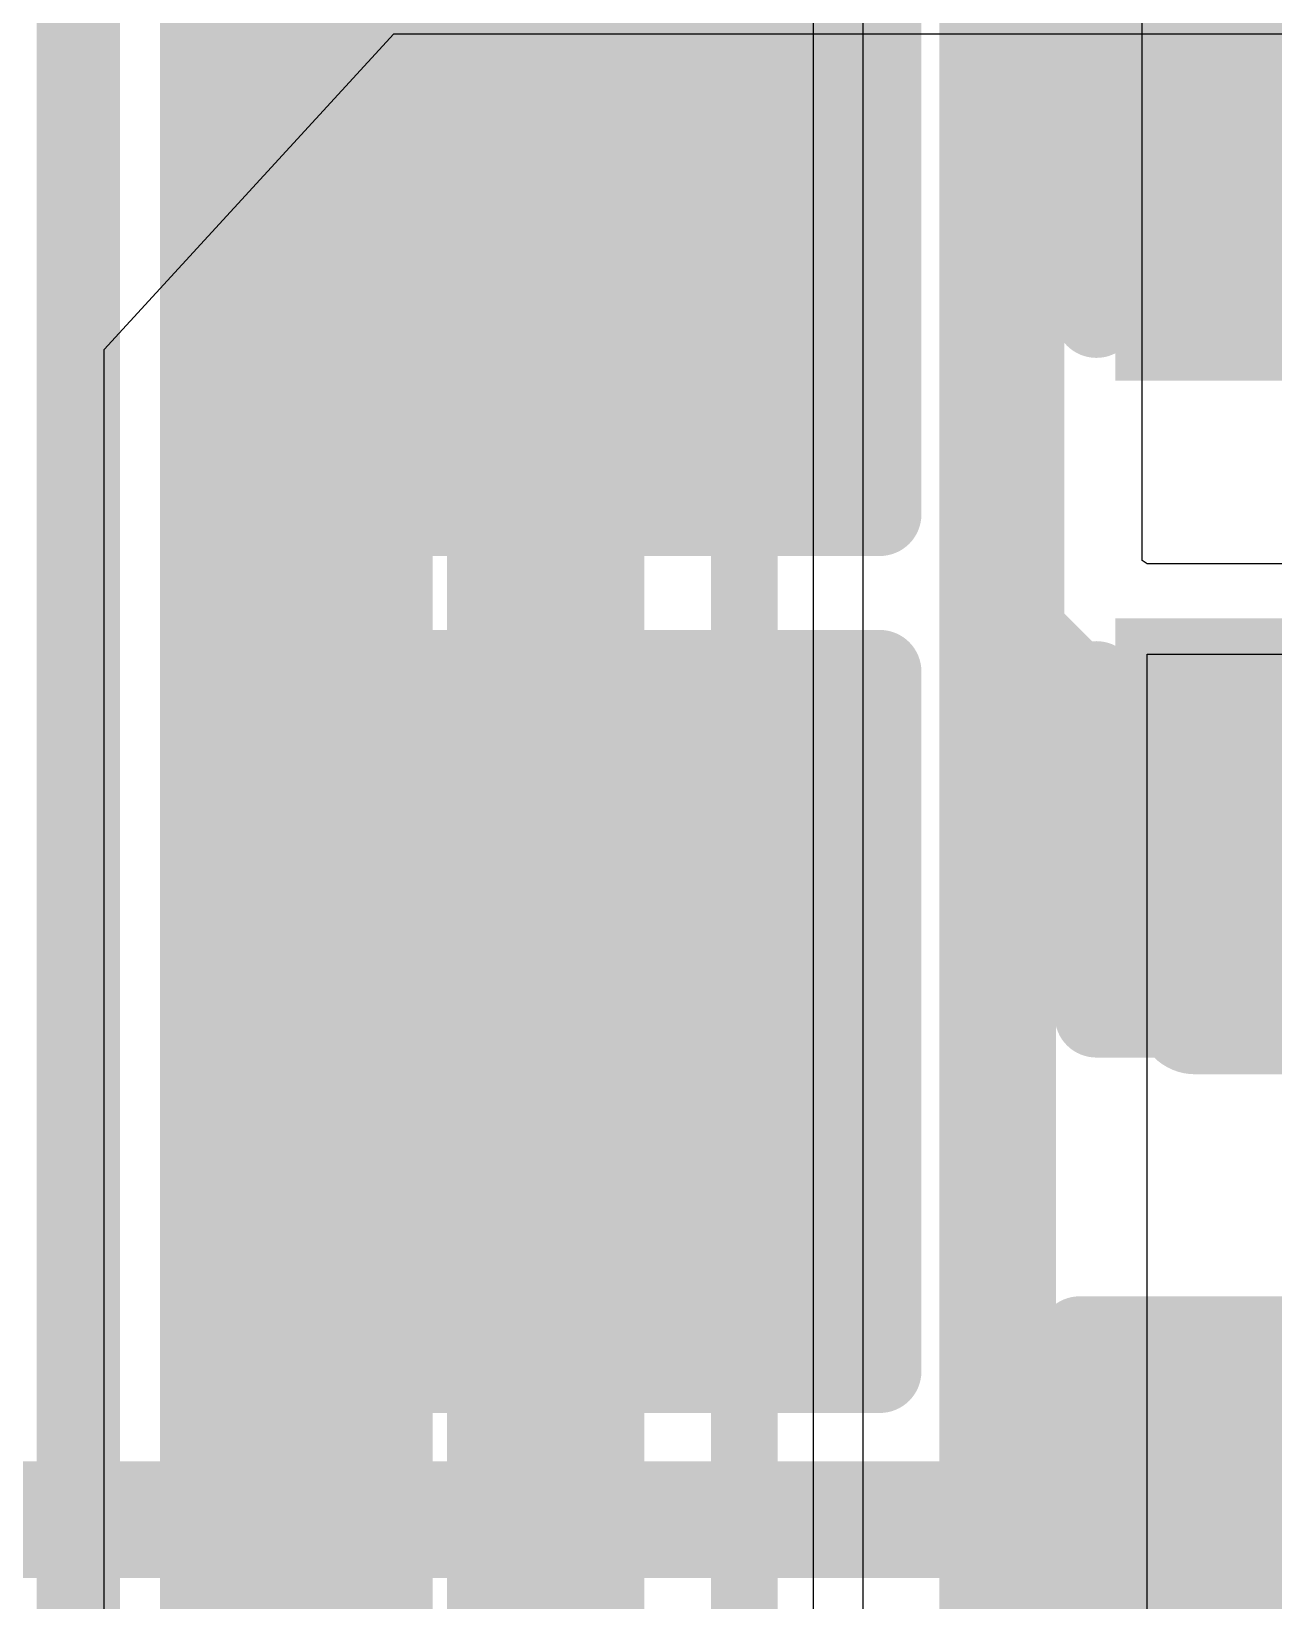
# Model space of a CAD drawing. Header units: inches. Extents: x -6 to 283, y -12 to 154.
# Drawn here: x 37.802 to 39.696, y 10.865 to 13.258 of the extents above; entities that cross this region are included whole.
import ezdxf

# ---------------------------------------------------------------- set-up
doc = ezdxf.new("R2010")
doc.units = ezdxf.units.IN
for name, color, linetype in [('Bottom Layer', 5, 'Continuous'), ('Bottom Overlay', 54, 'Continuous'), ('Bottom Paste', 16, 'Continuous'), ('Bottom Solder', 6, 'Continuous'), ('PWR-1', 156, 'Continuous'), ('PWR-2', 130, 'Continuous'), ('Signal L2', 6, 'Continuous'), ('Top Layer', 1, 'Continuous')]:
    doc.layers.add(name, color=color, linetype=linetype)

# ---------------------------------------------------------------- blocks, each defined once
blk = doc.blocks.new('C___0603_B_304')
at = {"layer": 'Bottom Layer'}
blk.add_hatch(color=5, dxfattribs=at).paths.add_polyline_path([(0.381, -0.4445), (0.381, 0.4445), (1.143, 0.4445), (1.143, -0.4445)])
at = {"layer": 'Bottom Paste'}
blk.add_hatch(color=16, dxfattribs=at).paths.add_polyline_path([(0.381, -0.4445), (0.381, 0.4445), (1.143, 0.4445), (1.143, -0.4445)])
at = {"layer": 'Bottom Solder'}
blk.add_hatch(color=6, dxfattribs=at).paths.add_polyline_path([(0.321, -0.5045), (0.321, 0.5045), (1.203, 0.5045), (1.203, -0.5045)])
at = {"layer": 'Bottom Overlay'}
for points in [[(0.4572, 0.5334, 0.127, 0.127, 0), (1.2446, 0.5334, 0.127, 0.127, 0)], [(1.2446, -0.5334, 0.127, 0.127, 0), (1.2446, 0.5334, 0.127, 0.127, 0)], [(0.4572, -0.5334, 0.127, 0.127, 0), (1.2446, -0.5334, 0.127, 0.127, 0)]]:
    blk.add_lwpolyline(points, format="xyseb", dxfattribs=at)
for points in [[(0.4254, 0.5334, 0.0635, 0.0635, 1), (0.4889, 0.5334, 0.0635, 0.0635, 1)], [(1.2128, 0.5334, 0.0635, 0.0635, 1), (1.2764, 0.5334, 0.0635, 0.0635, 1)], [(1.2128, 0.5334, 0.0635, 0.0635, 1), (1.2764, 0.5334, 0.0635, 0.0635, 1)], [(0.4254, -0.5334, 0.0635, 0.0635, 1), (0.4889, -0.5334, 0.0635, 0.0635, 1)], [(1.2128, -0.5334, 0.0635, 0.0635, 1), (1.2764, -0.5334, 0.0635, 0.0635, 1)], [(1.2128, -0.5334, 0.0635, 0.0635, 1), (1.2764, -0.5334, 0.0635, 0.0635, 1)]]:
    blk.add_lwpolyline(points, format="xyseb", close=True, dxfattribs=at)
blk = doc.blocks.new('C___0402_B_379')
at = {"layer": 'Bottom Layer'}
for points in [[(-0.2413, 0.3175), (-0.2413, -0.3175), (-0.6985, -0.3175), (-0.6985, 0.3175)], [(0.6985, 0.3175), (0.6985, -0.3175), (0.2413, -0.3175), (0.2413, 0.3175)]]:
    blk.add_hatch(color=5, dxfattribs=at).paths.add_polyline_path(points)
at = {"layer": 'Bottom Paste'}
for points in [[(-0.2413, 0.3175), (-0.2413, -0.3175), (-0.6985, -0.3175), (-0.6985, 0.3175)], [(0.6985, 0.3175), (0.6985, -0.3175), (0.2413, -0.3175), (0.2413, 0.3175)]]:
    blk.add_hatch(color=16, dxfattribs=at).paths.add_polyline_path(points)
at = {"layer": 'Bottom Solder'}
for points in [[(-0.1813, 0.3775), (-0.1813, -0.3775), (-0.7585, -0.3775), (-0.7585, 0.3775)], [(0.7585, 0.3775), (0.7585, -0.3775), (0.1813, -0.3775), (0.1813, 0.3775)]]:
    blk.add_hatch(color=6, dxfattribs=at).paths.add_polyline_path(points)
at = {"layer": 'Bottom Overlay'}
for points in [[(-0.7874, -0.4064, 0.127, 0.127, 0), (-0.7874, 0.4064, 0.127, 0.127, 0)], [(-0.2794, 0.4064, 0.127, 0.127, 0), (-0.7874, 0.4064, 0.127, 0.127, 0)], [(0.7874, 0.4064, 0.127, 0.127, 0), (0.2794, 0.4064, 0.127, 0.127, 0)], [(0.7874, -0.4064, 0.127, 0.127, 0), (0.7874, 0.4064, 0.127, 0.127, 0)], [(-0.2794, -0.4064, 0.127, 0.127, 0), (-0.7874, -0.4064, 0.127, 0.127, 0)], [(0.7874, -0.4064, 0.127, 0.127, 0), (0.2794, -0.4064, 0.127, 0.127, 0)]]:
    blk.add_lwpolyline(points, format="xyseb", dxfattribs=at)
for points in [[(-0.8191, 0.4064, 0.0635, 0.0635, 1), (-0.7556, 0.4064, 0.0635, 0.0635, 1)], [(-0.8191, 0.4064, 0.0635, 0.0635, 1), (-0.7556, 0.4064, 0.0635, 0.0635, 1)], [(-0.3111, 0.4064, 0.0635, 0.0635, 1), (-0.2477, 0.4064, 0.0635, 0.0635, 1)], [(0.2477, 0.4064, 0.0635, 0.0635, 1), (0.3111, 0.4064, 0.0635, 0.0635, 1)], [(0.7556, 0.4064, 0.0635, 0.0635, 1), (0.8191, 0.4064, 0.0635, 0.0635, 1)], [(0.7556, 0.4064, 0.0635, 0.0635, 1), (0.8191, 0.4064, 0.0635, 0.0635, 1)], [(-0.8191, -0.4064, 0.0635, 0.0635, 1), (-0.7556, -0.4064, 0.0635, 0.0635, 1)], [(-0.8191, -0.4064, 0.0635, 0.0635, 1), (-0.7556, -0.4064, 0.0635, 0.0635, 1)], [(-0.3111, -0.4064, 0.0635, 0.0635, 1), (-0.2477, -0.4064, 0.0635, 0.0635, 1)], [(0.2477, -0.4064, 0.0635, 0.0635, 1), (0.3111, -0.4064, 0.0635, 0.0635, 1)], [(0.7556, -0.4064, 0.0635, 0.0635, 1), (0.8191, -0.4064, 0.0635, 0.0635, 1)], [(0.7556, -0.4064, 0.0635, 0.0635, 1), (0.8191, -0.4064, 0.0635, 0.0635, 1)]]:
    blk.add_lwpolyline(points, format="xyseb", close=True, dxfattribs=at)
blk = doc.blocks.new('C___0603_B_383')
at = {"layer": 'Bottom Layer'}
blk.add_hatch(color=5, dxfattribs=at).paths.add_polyline_path([(0.381, -0.4445), (0.381, 0.4445), (1.143, 0.4445), (1.143, -0.4445)])
at = {"layer": 'Bottom Paste'}
blk.add_hatch(color=16, dxfattribs=at).paths.add_polyline_path([(0.381, -0.4445), (0.381, 0.4445), (1.143, 0.4445), (1.143, -0.4445)])
at = {"layer": 'Bottom Solder'}
blk.add_hatch(color=6, dxfattribs=at).paths.add_polyline_path([(0.321, -0.5045), (0.321, 0.5045), (1.203, 0.5045), (1.203, -0.5045)])
at = {"layer": 'Bottom Overlay'}
for points in [[(1.2446, 0.5334, 0.127, 0.127, 0), (1.2446, -0.5334, 0.127, 0.127, 0)], [(1.2446, -0.5334, 0.127, 0.127, 0), (0.4572, -0.5334, 0.127, 0.127, 0)]]:
    blk.add_lwpolyline(points, format="xyseb", dxfattribs=at)
blk.add_lwpolyline([(1.2128, -0.5334, 0.0635, 0.0635, 1), (1.2764, -0.5334, 0.0635, 0.0635, 1)], format="xyseb", close=True, dxfattribs=at)
blk.add_lwpolyline([(1.2128, -0.5334, 0.0635, 0.0635, 1), (1.2764, -0.5334, 0.0635, 0.0635, 1)], format="xyseb", close=True, dxfattribs=at)
blk = doc.blocks.new('C___0603_B_464')
at = {"layer": 'Bottom Layer'}
blk.add_hatch(color=5, dxfattribs=at).paths.add_polyline_path([(0.381, -0.4445), (0.381, 0.4445), (1.143, 0.4445), (1.143, -0.4445)])
at = {"layer": 'Bottom Paste'}
blk.add_hatch(color=16, dxfattribs=at).paths.add_polyline_path([(0.381, -0.4445), (0.381, 0.4445), (1.143, 0.4445), (1.143, -0.4445)])
at = {"layer": 'Bottom Solder'}
blk.add_hatch(color=6, dxfattribs=at).paths.add_polyline_path([(0.321, -0.5045), (0.321, 0.5045), (1.203, 0.5045), (1.203, -0.5045)])
at = {"layer": 'Bottom Overlay'}
for points in [[(1.2446, -0.5334, 0.127, 0.127, 0), (1.2446, 0.5334, 0.127, 0.127, 0)], [(0.4572, -0.5334, 0.127, 0.127, 0), (1.2446, -0.5334, 0.127, 0.127, 0)]]:
    blk.add_lwpolyline(points, format="xyseb", dxfattribs=at)
for points in [[(0.4254, -0.5334, 0.0635, 0.0635, 1), (0.4889, -0.5334, 0.0635, 0.0635, 1)], [(1.2128, -0.5334, 0.0635, 0.0635, 1), (1.2764, -0.5334, 0.0635, 0.0635, 1)], [(1.2128, -0.5334, 0.0635, 0.0635, 1), (1.2764, -0.5334, 0.0635, 0.0635, 1)]]:
    blk.add_lwpolyline(points, format="xyseb", close=True, dxfattribs=at)

msp = doc.modelspace()

# ---------------------------------------------------------------- linework, layer by layer
at = {"layer": 'Bottom Layer'}
for p, q in [((38.9937, 13.4993), (38.9937, 10.8164)), ((39.4954, 12.4508), (39.4954, 13.4056)), ((39.503, 12.4457), (39.4954, 12.4508)), ((40.0434, 12.4457), (39.503, 12.4457)), ((39.503, 7.6857), (39.503, 12.3083)), ((39.503, 12.3083), (40.1003, 12.3083))]:
    msp.add_line(p, q, dxfattribs=at)
for points in [[(39.8328, 13.0148, 0.381, 0.381, 0), (39.8328, 13.5863, 0.381, 0.381, 0)], [(39.2752, 7.6367, 0.1778, 0.1778, 0), (39.2752, 13.5413, 0.1778, 0.1778, 0)]]:
    msp.add_lwpolyline(points, format="xyseb", dxfattribs=at)
msp.add_lwpolyline([(39.7375, 13.0148, 0.1905, 0.1905, 1), (39.928, 13.0148, 0.1905, 0.1905, 1)], format="xyseb", close=True, dxfattribs=at)
at = {"layer": 'PWR-1'}
for p, q in [((37.9134, 12.7726), (38.355, 13.2538)), ((38.355, 13.2538), (40.1641, 13.2538)), ((37.9134, 4.4935), (37.9134, 12.7726))]:
    msp.add_line(p, q, dxfattribs=at)
at = {"layer": 'PWR-2'}
for points in [[(38.1253, 8.9783, 0.254, 0.254, 0), (38.1253, 17.8915, 0.254, 0.254, 0)], [(38.5626, 9.1549, 0.254, 0.254, 0), (38.5626, 17.6132, 0.254, 0.254, 0)], [(39.2878, 12.0445, 0.1778, 0.1778, 0), (39.2878, 13.5539, 0.1778, 0.1778, 0)], [(39.2878, 12.0445, 0.1778, 0.1778, 0), (39.5758, 11.7566, 0.1778, 0.1778, 0)], [(39.5758, 11.7566, 0.1778, 0.1778, 0), (41.386, 11.7566, 0.1778, 0.1778, 0)]]:
    msp.add_lwpolyline(points, format="xyseb", dxfattribs=at)
for points in [[(39.2434, 12.0445, 0.0889, 0.0889, 1), (39.3323, 12.0445, 0.0889, 0.0889, 1)], [(39.2434, 12.0445, 0.0889, 0.0889, 1), (39.3323, 12.0445, 0.0889, 0.0889, 1)], [(39.5314, 11.7566, 0.0889, 0.0889, 1), (39.6203, 11.7566, 0.0889, 0.0889, 1)], [(39.5314, 11.7566, 0.0889, 0.0889, 1), (39.6203, 11.7566, 0.0889, 0.0889, 1)]]:
    msp.add_lwpolyline(points, format="xyseb", close=True, dxfattribs=at)
at = {"layer": 'Signal L2'}
for points in [[(39.2752, 12.3458, 0.1778, 0.1778, 0), (39.2752, 13.5413, 0.1778, 0.1778, 0)], [(39.2752, 12.3458, 0.1778, 0.1778, 0), (39.4929, 12.1282, 0.1778, 0.1778, 0)], [(39.4929, 12.1282, 0.1778, 0.1778, 0), (41.4352, 12.1282, 0.1778, 0.1778, 0)], [(37.5476, 10.9887, 0.1778, 0.1778, 0), (40.7304, 10.9887, 0.1778, 0.1778, 0)]]:
    msp.add_lwpolyline(points, format="xyseb", dxfattribs=at)
for points in [[(39.2308, 12.3458, 0.0889, 0.0889, 1), (39.3197, 12.3458, 0.0889, 0.0889, 1)], [(39.2308, 12.3458, 0.0889, 0.0889, 1), (39.3197, 12.3458, 0.0889, 0.0889, 1)], [(39.4485, 12.1282, 0.0889, 0.0889, 1), (39.5374, 12.1282, 0.0889, 0.0889, 1)], [(39.4485, 12.1282, 0.0889, 0.0889, 1), (39.5374, 12.1282, 0.0889, 0.0889, 1)]]:
    msp.add_lwpolyline(points, format="xyseb", close=True, dxfattribs=at)
at = {"layer": 'Top Layer'}
msp.add_line((39.0699, 7.1604), (39.0699, 13.2902), dxfattribs=at)
for points in [[(37.8737, 9.7956, 0.127, 0.127, 0), (37.8737, 19.5575, 0.127, 0.127, 0)], [(38.2867, 6.8518, 0.254, 0.254, 0), (38.2867, 17.2986, 0.254, 0.254, 0)], [(38.6855, 6.9869, 0.1016, 0.1016, 0), (38.6855, 13.8616, 0.1016, 0.1016, 0)], [(38.8887, 7.1604, 0.1016, 0.1016, 0), (38.8887, 13.7121, 0.1016, 0.1016, 0)]]:
    msp.add_lwpolyline(points, format="xyseb", dxfattribs=at)

# ---------------------------------------------------------------- block references
for name, p in [('C___0603_B_464', (37.8507, 13.0548)), ('C___0603_B_304', (37.8507, 11.7482))]:
    msp.add_blockref(name, p)
for name, p, rotation in [('C___0402_B_379', (39.8319, 12.544), 270), ('C___0603_B_383', (40.6447, 10.7322), 180)]:
    msp.add_blockref(name, p, dxfattribs=dict(rotation=rotation))

doc.saveas('drawing.dxf')
